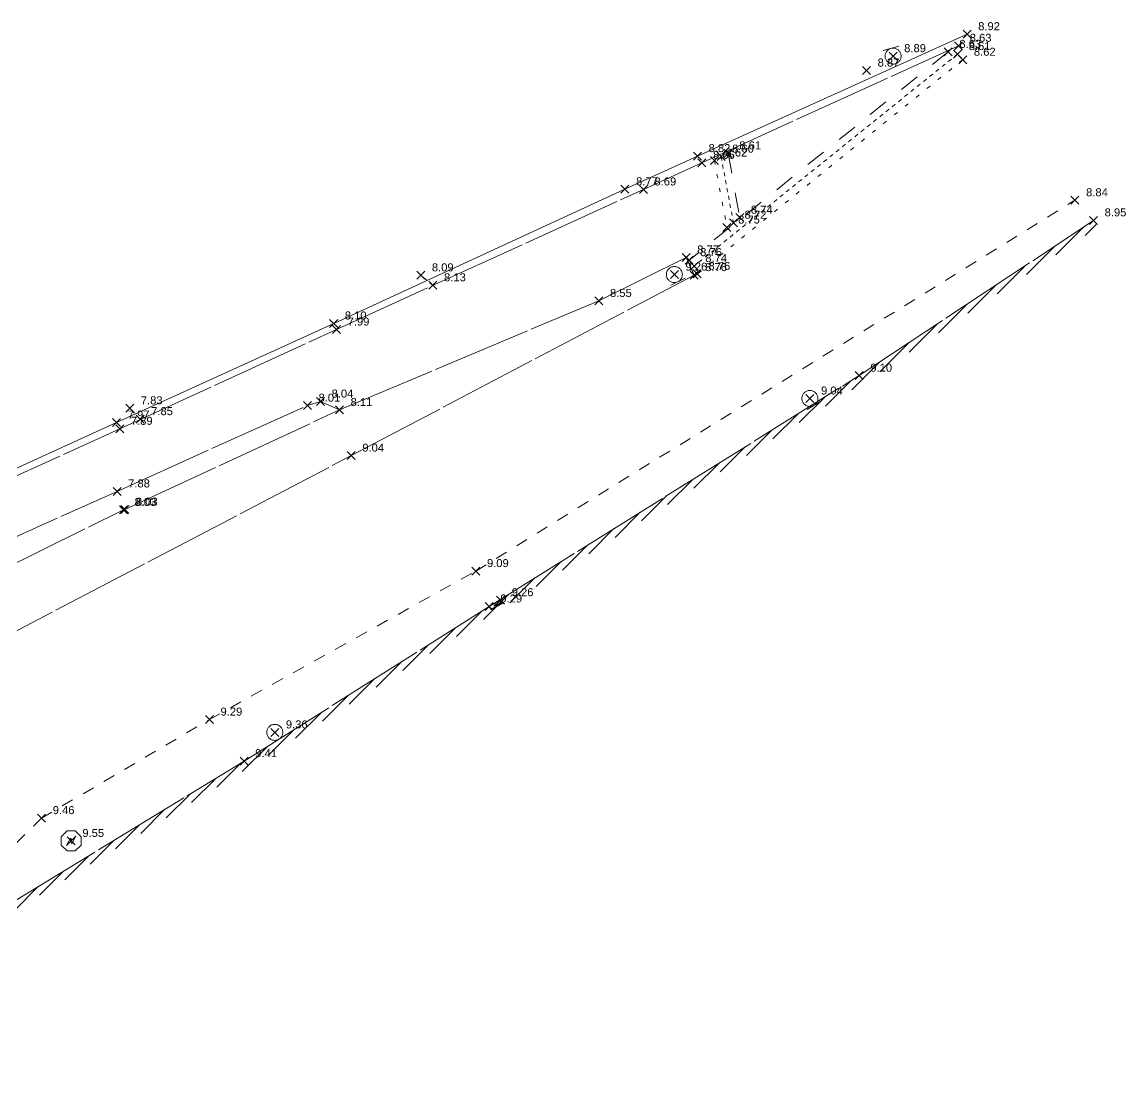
# Model space of a CAD drawing. Header units: metres. Extents: x 1232176 to 1232774, y 7198915 to 7199601.
# Drawn here: x 1232746.84 to 1232774.43, y 7199574.37 to 7199600.57 of the extents above; entities that cross this region are included whole.
import ezdxf

# ---------------------------------------------------------------- set-up
doc = ezdxf.new("R2010")
doc.units = ezdxf.units.M
doc.header["$PDMODE"] = 3
doc.header["$PDSIZE"] = 0.1
for name, pattern in [('LL_0824', [0.35, 0.1, -0.25]), ('LL_0827', [0.2, 0.1, -0.1]), ('LL_0829', [0.6, 0.3, -0.3]), ('ML_0862', [1, 0.5, -0.5]), ('SL_1144', [2.5, 2.5, 0]), ('SL_1146', [2.5, 2.5, 0]), ('Socle_Continu', [2.5, 2.5, 0])]:
    doc.linetypes.add(name, pattern=pattern)
for name, color, linetype, lineweight in [('CLOTH_SCS', 212, 'Socle_Continu', 13), ('CLOTU_SCS', 212, 'Socle_Continu', 13), ('ELECT_SCS', 1, 'Socle_Continu', 13), ('MARQU_SCS', 7, 'Socle_Continu', 13), ('MOBUR_SCS', 251, 'Socle_Continu', 13), ('SIGNV_SCS', 20, 'Socle_Continu', 13), ('SIGTA_SCI', 7, 'Socle_Continu', 13), ('SIGTO_SCI', 255, 'Socle_Continu', 13), ('VOIRI_SCS', 7, 'Socle_Continu', 13)]:
    doc.layers.add(name, color=color, linetype=linetype, lineweight=lineweight)
doc.styles.get("Standard").update_dxf_attribs({"font": 'arial.ttf'})
doc.styles.add('Style_1', font='WINGDNG2.TTF')
doc.linetypes.add('NL_0902', pattern='A,0,["U",Style_1,S=0.127,R=0,X=-0.105,Y=-0.085],1', length=1)

# ---------------------------------------------------------------- blocks, each defined once
blk = doc.blocks.new('YP_1521')
at = {"layer": 'SIGTO_SCI', "color": 7, "linetype": 'Socle_Continu'}
blk.add_point((0, 0), dxfattribs=at)
at = {"layer": 'SIGTA_SCI', "linetype": 'Socle_Continu'}
blk.add_attdef('ALT', (0.278, 0.099), '', height=0.2, dxfattribs=at)
at = {"layer": 'SIGTA_SCI', "linetype": 'Socle_Continu', "flags": 9}
blk.add_attdef('CALQUE_ALT', (1.69, -1.18), '', height=0.2, dxfattribs=at)
at = {"layer": 'SIGTO_SCI', "linetype": 'Socle_Continu', "flags": 9}
for tag, p in [('ID', (1.69, 0.105)), ('NATURE', (1.69, -0.216)), ('FAMILLE', (1.69, -0.538)), ('CALQUE', (1.69, -0.859)), ('PCRS', (1.69, -1.823))]:
    blk.add_attdef(tag, p, '', height=0.2, dxfattribs=at)
blk = doc.blocks.new('HP_0569')
at = {"layer": 'SIGNV_SCS', "linetype": 'Socle_Continu'}
blk.add_line((-0.2, -0.2), (0.2, -0.2), dxfattribs=at)
blk.add_circle((0, 0), 0.2, dxfattribs=at)
at = {"layer": 'SIGNV_SCS', "linetype": 'Socle_Continu', "flags": 9}
for tag, p in [('ID', (0.713, 0.595)), ('NATURE', (0.713, 0.273)), ('FAMILLE', (0.713, -0.048)), ('CALQUE', (0.713, -0.369)), ('PCRS', (0.713, -0.69))]:
    blk.add_attdef(tag, p, '', height=0.2, dxfattribs=at)
blk = doc.blocks.new('FP_0401')
at = {"layer": 'ELECT_SCS', "linetype": 'Socle_Continu', "flags": 128}
blk.add_lwpolyline([(-0.25, -0.102), (-0.25, 0.102), (-0.102, 0.25), (0.102, 0.25), (0.25, 0.102), (0.25, -0.102), (0.102, -0.25), (-0.102, -0.25)], close=True, dxfattribs=at)
blk.add_lwpolyline([(-0.119, -0.115), (-0.014, 0.066), (0.015, 0.019), (0.115, 0.117), (0.012, -0.071), (-0.016, -0.017), (-0.119, -0.115)], dxfattribs=at)
at = {"layer": 'ELECT_SCS', "linetype": 'Socle_Continu', "flags": 9}
for tag, p in [('ID', (0.777, 0.549)), ('NATURE', (0.777, 0.228)), ('FAMILLE', (0.777, -0.094)), ('CALQUE', (0.777, -0.415)), ('PCRS', (0.777, -0.736))]:
    blk.add_attdef(tag, p, '', height=0.2, dxfattribs=at)
blk = doc.blocks.new('FP_0406')
at = {"layer": 'ELECT_SCS', "linetype": 'Socle_Continu'}
blk.add_hatch(color=256, dxfattribs=at).paths.add_polyline_path([(0, 0), (0, 0.286), (1, 0.286), (0.1, 0.229)])
at = {"layer": 'ELECT_SCS', "linetype": 'Socle_Continu', "flags": 128}
blk.add_lwpolyline([(0, 0.286), (0, 0), (1, 0), (1, 0.286)], close=True, dxfattribs=at)
at = {"layer": 'ELECT_SCS', "linetype": 'Socle_Continu'}
blk.add_lwpolyline([(0, 0), (0, 0.286), (1, 0.286), (0.1, 0.229)], close=True, dxfattribs=at)
at = {"layer": 'ELECT_SCS', "linetype": 'Socle_Continu', "flags": 128}
blk.add_lwpolyline([(0.689, 0.161), (0.466, 0.074), (0.473, 0.136), (0.314, 0.12), (0.54, 0.215), (0.526, 0.147), (0.689, 0.161)], dxfattribs=at)
at = {"layer": 'ELECT_SCS', "linetype": 'Socle_Continu', "flags": 9}
for tag, p in [('ID', (1.244, 0.678)), ('NATURE', (1.244, 0.357)), ('FAMILLE', (1.244, 0.035)), ('CALQUE', (1.244, -0.286)), ('PCRS', (1.244, -0.607))]:
    blk.add_attdef(tag, p, '', height=0.2, dxfattribs=at)

msp = doc.modelspace()

# ---------------------------------------------------------------- hatches: boundary and pattern name
at = {"layer": 'CLOTH_SCS', "linetype": 'Socle_Continu'}
h = msp.add_hatch(dxfattribs=at)
h.set_pattern_fill('SL_1144', color=256, pattern_type=2)
h.set_pattern_definition([(45, (0, 0), (-0.1237436867076, 0.1237436867076), [])])
h.paths.add_polyline_path([(1232767.874, 7199591.57), (1232773.731, 7199595.452), (1232773.621, 7199595.619), (1232767.766, 7199591.738), (1232758.519, 7199585.972), (1232752.393, 7199582.107), (1232744.31, 7199577.18), (1232744.414, 7199577.01), (1232752.498, 7199581.937), (1232758.626, 7199585.803)])
h.paths.add_polyline_path([(1232758.677, 7199586.005), (1232758.633, 7199585.975), (1232758.682, 7199586.035), (1232758.69, 7199586.016), (1232758.733, 7199586.045), (1232758.683, 7199585.983)], flags=16)
h.paths.add_polyline_path([(1232758.803, 7199586.129), (1232758.847, 7199586.048), (1232758.564, 7199585.891), (1232758.81, 7199586.048)], flags=16)

# ---------------------------------------------------------------- linework, layer by layer
at = {"layer": 'CLOTU_SCS', "linetype": 'SL_1146'}
for points in [[(1232729.27, 7199581.721, 7.43), (1232729.365, 7199581.536, 7.46), (1232729.602, 7199581.464, 7.47), (1232738.411, 7199585.461, 7.65), (1232749.285, 7199590.411, 7.89), (1232754.702, 7199592.892, 7.99), (1232762.37, 7199596.393, 8.69), (1232763.834, 7199597.057, 8.66), (1232770.25, 7199599.982, 8.63)], [(1232724.371, 7199583.127, 11.15), (1232726.71, 7199577.538, 11.16), (1232727.117, 7199576.675, 11.02), (1232727.464, 7199576.167, 10.94), (1232727.871, 7199575.867, 10.84), (1232728.174, 7199575.741, 10.74), (1232728.441, 7199575.855, 10.69), (1232736.469, 7199580.104, 9.83), (1232743.077, 7199583.464, 9.45), (1232755.069, 7199589.739, 9.04), (1232763.638, 7199594.252, 8.76), (1232763.437, 7199594.693, 8.77), (1232761.258, 7199593.606, 8.55)], [(1232715.147, 7199574.365, 7.5), (1232722.509, 7199577.249, 7.5), (1232728.199, 7199579.66, 7.52), (1232730.697, 7199580.729, 7.52), (1232739.107, 7199584.409, 7.7), (1232743.068, 7199586.087, 7.82), (1232749.217, 7199588.846, 7.88), (1232753.974, 7199590.99, 8.01), (1232754.301, 7199591.092, 8.04), (1232754.776, 7199590.881, 8.11)]]:
    msp.add_polyline3d(points, dxfattribs=at)
at = {"layer": 'CLOTU_SCS', "linetype": 'SL_1144'}
for points in [[(1232744.31, 7199577.18, 9.56), (1232752.393, 7199582.107, 9.41), (1232758.519, 7199585.972, 9.29), (1232767.766, 7199591.738, 9.1), (1232773.621, 7199595.619, 8.95)], [(1232727.484, 7199578.205, 7.94), (1232728.608, 7199578.738, 7.95), (1232739.362, 7199583.646, 8), (1232743.838, 7199585.653, 8.05), (1232749.376, 7199588.383, 8.03), (1232749.411, 7199588.392, 8.03), (1232754.776, 7199590.881, 8.11), (1232761.258, 7199593.606, 8.55)]]:
    msp.add_polyline3d(points, dxfattribs=at)
at = {"layer": 'MARQU_SCS', "linetype": 'ML_0862'}
for points in [[(1232769.99, 7199599.83, 8.63), (1232763.513, 7199594.625, 8.76)], [(1232764.491, 7199597.293, 8.61), (1232764.78, 7199595.686, 8.74)]]:
    msp.add_polyline3d(points, dxfattribs=at)
at = {"layer": 'MOBUR_SCS', "linetype": 'NL_0902'}
msp.add_polyline3d([(1232729.513, 7199581.616, 7.55), (1232738.287, 7199585.578, 7.72), (1232749.206, 7199590.567, 7.97), (1232754.631, 7199593.043, 8.1), (1232761.911, 7199596.396, 8.77), (1232763.723, 7199597.225, 8.82), (1232770.46, 7199600.271, 8.92)], dxfattribs=at)
at = {"layer": 'VOIRI_SCS', "linetype": 'LL_0827'}
for points in [[(1232770.225, 7199599.775, 8.61), (1232763.64, 7199594.478, 8.74)], [(1232764.313, 7199597.211, 8.6), (1232764.622, 7199595.56, 8.72)], [(1232757.112, 7199593.998, 8.13), (1232756.807, 7199594.246, 8.09)], [(1232749.792, 7199590.653, 7.85), (1232749.534, 7199590.924, 7.83)]]:
    msp.add_polyline3d(points, dxfattribs=at)
at = {"layer": 'VOIRI_SCS', "linetype": 'LL_0824'}
for points in [[(1232770.352, 7199599.633, 8.62), (1232763.719, 7199594.28, 8.76)], [(1232764.145, 7199597.114, 8.62), (1232764.46, 7199595.44, 8.75)]]:
    msp.add_polyline3d(points, dxfattribs=at)
at = {"layer": 'VOIRI_SCS', "linetype": 'LL_0829'}
msp.add_polyline3d([(1232738.653, 7199575.107, 9.81), (1232738.589, 7199575.273, 9.86), (1232739.289, 7199575.789, 9.8), (1232739.65, 7199575.368, 9.74), (1232745.415, 7199578.797, 9.54), (1232747.332, 7199580.683, 9.46), (1232751.525, 7199583.146, 9.29), (1232758.185, 7199586.856, 9.09), (1232773.157, 7199596.121, 8.84)], dxfattribs=at)

# ---------------------------------------------------------------- block references
at = {"layer": 'ELECT_SCS', "linetype": 'Socle_Continu', "xscale": 0.323550785435374, "yscale": 0.323550785435374, "rotation": 208.8703923240664}
msp.add_blockref('FP_0406', (1232758.803, 7199586.129, 9.26), dxfattribs=at)
at = {"layer": 'ELECT_SCS', "linetype": 'Socle_Continu'}
msp.add_blockref('FP_0401', (1232748.072, 7199580.112, 9.55), dxfattribs=at)
at = {"layer": 'SIGNV_SCS', "linetype": 'Socle_Continu'}
for p, rotation in [((1232768.612, 7199599.722, 8.89), 195.029547095909), ((1232763.145, 7199594.264, 9.26), 26.49557135578461), ((1232766.532, 7199591.168, 9.04), 31.94554389564218), ((1232753.159, 7199582.825, 9.36), 32.24800109199228)]:
    msp.add_blockref('HP_0569', p, dxfattribs=dict(at, rotation=rotation))
at = {"layer": 'SIGTO_SCI', "linetype": 'Socle_Continu'}
ref = msp.add_blockref('YP_1521', (1232770.46, 7199600.271, 8.92), dxfattribs=at)
ref.add_attrib('ALT', '8.92', (1232770.738, 7199600.37, 8.92), dxfattribs={"layer": 'SIGTA_SCI', "linetype": 'Socle_Continu', "height": 0.2})
ref = msp.add_blockref('YP_1521', (1232769.99, 7199599.83, 8.63), dxfattribs=at)
ref.add_attrib('ALT', '8.63', (1232770.268, 7199599.929, 8.63), dxfattribs={"layer": 'SIGTA_SCI', "linetype": 'Socle_Continu', "height": 0.2})
ref = msp.add_blockref('YP_1521', (1232770.25, 7199599.982, 8.63), dxfattribs=at)
ref.add_attrib('ALT', '8.63', (1232770.528, 7199600.081, 8.63), dxfattribs={"layer": 'SIGTA_SCI', "linetype": 'Socle_Continu', "height": 0.2})
ref = msp.add_blockref('YP_1521', (1232768.612, 7199599.722, 8.89), dxfattribs=at)
ref.add_attrib('ALT', '8.89', (1232768.889, 7199599.821, 8.89), dxfattribs={"layer": 'SIGTA_SCI', "linetype": 'Socle_Continu', "height": 0.2})
ref = msp.add_blockref('YP_1521', (1232770.225, 7199599.775, 8.61), dxfattribs=at)
ref.add_attrib('ALT', '8.61', (1232770.503, 7199599.874, 8.61), dxfattribs={"layer": 'SIGTA_SCI', "linetype": 'Socle_Continu', "height": 0.2})
ref = msp.add_blockref('YP_1521', (1232770.352, 7199599.633, 8.62), dxfattribs=at)
ref.add_attrib('ALT', '8.62', (1232770.63, 7199599.732, 8.62), dxfattribs={"layer": 'SIGTA_SCI', "linetype": 'Socle_Continu', "height": 0.2})
ref = msp.add_blockref('YP_1521', (1232767.947, 7199599.364, 8.87), dxfattribs=at)
ref.add_attrib('ALT', '8.87', (1232768.225, 7199599.463, 8.87), dxfattribs={"layer": 'SIGTA_SCI', "linetype": 'Socle_Continu', "height": 0.2})
ref = msp.add_blockref('YP_1521', (1232763.723, 7199597.225, 8.82), dxfattribs=at)
ref.add_attrib('ALT', '8.82', (1232764.001, 7199597.324, 8.82), dxfattribs={"layer": 'SIGTA_SCI', "linetype": 'Socle_Continu', "height": 0.2})
ref = msp.add_blockref('YP_1521', (1232764.145, 7199597.114, 8.62), dxfattribs=at)
ref.add_attrib('ALT', '8.62', (1232764.423, 7199597.213, 8.62), dxfattribs={"layer": 'SIGTA_SCI', "linetype": 'Socle_Continu', "height": 0.2})
ref = msp.add_blockref('YP_1521', (1232764.313, 7199597.211, 8.6), dxfattribs=at)
ref.add_attrib('ALT', '8.60', (1232764.59, 7199597.31, 8.6), dxfattribs={"layer": 'SIGTA_SCI', "linetype": 'Socle_Continu', "height": 0.2})
ref = msp.add_blockref('YP_1521', (1232764.491, 7199597.293, 8.61), dxfattribs=at)
ref.add_attrib('ALT', '8.61', (1232764.769, 7199597.392, 8.61), dxfattribs={"layer": 'SIGTA_SCI', "linetype": 'Socle_Continu', "height": 0.2})
ref = msp.add_blockref('YP_1521', (1232763.834, 7199597.057, 8.66), dxfattribs=at)
ref.add_attrib('ALT', '8.66', (1232764.112, 7199597.156, 8.66), dxfattribs={"layer": 'SIGTA_SCI', "linetype": 'Socle_Continu', "height": 0.2})
ref = msp.add_blockref('YP_1521', (1232761.911, 7199596.396, 8.77), dxfattribs=at)
ref.add_attrib('ALT', '8.77', (1232762.189, 7199596.495, 8.77), dxfattribs={"layer": 'SIGTA_SCI', "linetype": 'Socle_Continu', "height": 0.2})
ref = msp.add_blockref('YP_1521', (1232762.37, 7199596.393, 8.69), dxfattribs=at)
ref.add_attrib('ALT', '8.69', (1232762.648, 7199596.491, 8.69), dxfattribs={"layer": 'SIGTA_SCI', "linetype": 'Socle_Continu', "height": 0.2})
ref = msp.add_blockref('YP_1521', (1232773.157, 7199596.121, 8.84), dxfattribs=at)
ref.add_attrib('ALT', '8.84', (1232773.435, 7199596.22, 8.84), dxfattribs={"layer": 'SIGTA_SCI', "linetype": 'Socle_Continu', "height": 0.2})
ref = msp.add_blockref('YP_1521', (1232764.46, 7199595.44, 8.75), dxfattribs=at)
ref.add_attrib('ALT', '8.75', (1232764.738, 7199595.539, 8.75), dxfattribs={"layer": 'SIGTA_SCI', "linetype": 'Socle_Continu', "height": 0.2})
ref = msp.add_blockref('YP_1521', (1232764.622, 7199595.56, 8.72), dxfattribs=at)
ref.add_attrib('ALT', '8.72', (1232764.9, 7199595.659, 8.72), dxfattribs={"layer": 'SIGTA_SCI', "linetype": 'Socle_Continu', "height": 0.2})
ref = msp.add_blockref('YP_1521', (1232764.78, 7199595.686, 8.74), dxfattribs=at)
ref.add_attrib('ALT', '8.74', (1232765.058, 7199595.785, 8.74), dxfattribs={"layer": 'SIGTA_SCI', "linetype": 'Socle_Continu', "height": 0.2})
ref = msp.add_blockref('YP_1521', (1232773.621, 7199595.619, 8.95), dxfattribs=at)
ref.add_attrib('ALT', '8.95', (1232773.898, 7199595.718, 8.95), dxfattribs={"layer": 'SIGTA_SCI', "linetype": 'Socle_Continu', "height": 0.2})
ref = msp.add_blockref('YP_1521', (1232763.437, 7199594.693, 8.77), dxfattribs=at)
ref.add_attrib('ALT', '8.77', (1232763.715, 7199594.791, 8.77), dxfattribs={"layer": 'SIGTA_SCI', "linetype": 'Socle_Continu', "height": 0.2})
ref = msp.add_blockref('YP_1521', (1232763.513, 7199594.625, 8.76), dxfattribs=at)
ref.add_attrib('ALT', '8.76', (1232763.791, 7199594.724, 8.76), dxfattribs={"layer": 'SIGTA_SCI', "linetype": 'Socle_Continu', "height": 0.2})
ref = msp.add_blockref('YP_1521', (1232763.64, 7199594.478, 8.74), dxfattribs=at)
ref.add_attrib('ALT', '8.74', (1232763.918, 7199594.577, 8.74), dxfattribs={"layer": 'SIGTA_SCI', "linetype": 'Socle_Continu', "height": 0.2})
ref = msp.add_blockref('YP_1521', (1232756.807, 7199594.246, 8.09), dxfattribs=at)
ref.add_attrib('ALT', '8.09', (1232757.085, 7199594.344, 8.09), dxfattribs={"layer": 'SIGTA_SCI', "linetype": 'Socle_Continu', "height": 0.2})
ref = msp.add_blockref('YP_1521', (1232763.145, 7199594.264, 9.26), dxfattribs=at)
ref.add_attrib('ALT', '9.26', (1232763.423, 7199594.363, 9.26), dxfattribs={"layer": 'SIGTA_SCI', "linetype": 'Socle_Continu', "height": 0.2})
ref = msp.add_blockref('YP_1521', (1232763.638, 7199594.252, 8.76), dxfattribs=at)
ref.add_attrib('ALT', '8.76', (1232763.916, 7199594.351, 8.76), dxfattribs={"layer": 'SIGTA_SCI', "linetype": 'Socle_Continu', "height": 0.2})
ref = msp.add_blockref('YP_1521', (1232763.719, 7199594.28, 8.76), dxfattribs=at)
ref.add_attrib('ALT', '8.76', (1232763.997, 7199594.379, 8.76), dxfattribs={"layer": 'SIGTA_SCI', "linetype": 'Socle_Continu', "height": 0.2})
ref = msp.add_blockref('YP_1521', (1232757.112, 7199593.998, 8.13), dxfattribs=at)
ref.add_attrib('ALT', '8.13', (1232757.39, 7199594.096, 8.13), dxfattribs={"layer": 'SIGTA_SCI', "linetype": 'Socle_Continu', "height": 0.2})
ref = msp.add_blockref('YP_1521', (1232761.258, 7199593.606, 8.55), dxfattribs=at)
ref.add_attrib('ALT', '8.55', (1232761.536, 7199593.705, 8.55), dxfattribs={"layer": 'SIGTA_SCI', "linetype": 'Socle_Continu', "height": 0.2})
ref = msp.add_blockref('YP_1521', (1232754.631, 7199593.043, 8.1), dxfattribs=at)
ref.add_attrib('ALT', '8.10', (1232754.909, 7199593.142, 8.1), dxfattribs={"layer": 'SIGTA_SCI', "linetype": 'Socle_Continu', "height": 0.2})
ref = msp.add_blockref('YP_1521', (1232754.702, 7199592.892, 7.99), dxfattribs=at)
ref.add_attrib('ALT', '7.99', (1232754.98, 7199592.991, 7.99), dxfattribs={"layer": 'SIGTA_SCI', "linetype": 'Socle_Continu', "height": 0.2})
ref = msp.add_blockref('YP_1521', (1232767.766, 7199591.738, 9.1), dxfattribs=at)
ref.add_attrib('ALT', '9.10', (1232768.044, 7199591.837, 9.1), dxfattribs={"layer": 'SIGTA_SCI', "linetype": 'Socle_Continu', "height": 0.2})
ref = msp.add_blockref('YP_1521', (1232754.301, 7199591.092, 8.04), dxfattribs=at)
ref.add_attrib('ALT', '8.04', (1232754.579, 7199591.191, 8.04), dxfattribs={"layer": 'SIGTA_SCI', "linetype": 'Socle_Continu', "height": 0.2})
ref = msp.add_blockref('YP_1521', (1232766.532, 7199591.168, 9.04), dxfattribs=at)
ref.add_attrib('ALT', '9.04', (1232766.81, 7199591.267, 9.04), dxfattribs={"layer": 'SIGTA_SCI', "linetype": 'Socle_Continu', "height": 0.2})
ref = msp.add_blockref('YP_1521', (1232749.534, 7199590.924, 7.83), dxfattribs=at)
ref.add_attrib('ALT', '7.83', (1232749.812, 7199591.022, 7.83), dxfattribs={"layer": 'SIGTA_SCI', "linetype": 'Socle_Continu', "height": 0.2})
ref = msp.add_blockref('YP_1521', (1232753.974, 7199590.99, 8.01), dxfattribs=at)
ref.add_attrib('ALT', '8.01', (1232754.252, 7199591.089, 8.01), dxfattribs={"layer": 'SIGTA_SCI', "linetype": 'Socle_Continu', "height": 0.2})
ref = msp.add_blockref('YP_1521', (1232754.776, 7199590.881, 8.11), dxfattribs=at)
ref.add_attrib('ALT', '8.11', (1232755.054, 7199590.98, 8.11), dxfattribs={"layer": 'SIGTA_SCI', "linetype": 'Socle_Continu', "height": 0.2})
ref = msp.add_blockref('YP_1521', (1232749.206, 7199590.567, 7.97), dxfattribs=at)
ref.add_attrib('ALT', '7.97', (1232749.484, 7199590.665, 7.97), dxfattribs={"layer": 'SIGTA_SCI', "linetype": 'Socle_Continu', "height": 0.2})
ref = msp.add_blockref('YP_1521', (1232749.792, 7199590.653, 7.85), dxfattribs=at)
ref.add_attrib('ALT', '7.85', (1232750.07, 7199590.751, 7.85), dxfattribs={"layer": 'SIGTA_SCI', "linetype": 'Socle_Continu', "height": 0.2})
ref = msp.add_blockref('YP_1521', (1232749.285, 7199590.411, 7.89), dxfattribs=at)
ref.add_attrib('ALT', '7.89', (1232749.563, 7199590.51, 7.89), dxfattribs={"layer": 'SIGTA_SCI', "linetype": 'Socle_Continu', "height": 0.2})
ref = msp.add_blockref('YP_1521', (1232755.069, 7199589.739, 9.04), dxfattribs=at)
ref.add_attrib('ALT', '9.04', (1232755.347, 7199589.838, 9.04), dxfattribs={"layer": 'SIGTA_SCI', "linetype": 'Socle_Continu', "height": 0.2})
ref = msp.add_blockref('YP_1521', (1232749.217, 7199588.846, 7.88), dxfattribs=at)
ref.add_attrib('ALT', '7.88', (1232749.495, 7199588.945, 7.88), dxfattribs={"layer": 'SIGTA_SCI', "linetype": 'Socle_Continu', "height": 0.2})
ref = msp.add_blockref('YP_1521', (1232749.376, 7199588.383, 8.03), dxfattribs=at)
ref.add_attrib('ALT', '8.03', (1232749.654, 7199588.482, 8.03), dxfattribs={"layer": 'SIGTA_SCI', "linetype": 'Socle_Continu', "height": 0.2})
ref = msp.add_blockref('YP_1521', (1232749.411, 7199588.392, 8.03), dxfattribs=at)
ref.add_attrib('ALT', '8.03', (1232749.689, 7199588.491, 8.03), dxfattribs={"layer": 'SIGTA_SCI', "linetype": 'Socle_Continu', "height": 0.2})
ref = msp.add_blockref('YP_1521', (1232758.185, 7199586.856, 9.09), dxfattribs=at)
ref.add_attrib('ALT', '9.09', (1232758.463, 7199586.955, 9.09), dxfattribs={"layer": 'SIGTA_SCI', "linetype": 'Socle_Continu', "height": 0.2})
ref = msp.add_blockref('YP_1521', (1232758.803, 7199586.129, 9.26), dxfattribs=at)
ref.add_attrib('ALT', '9.26', (1232759.081, 7199586.227, 9.26), dxfattribs={"layer": 'SIGTA_SCI', "linetype": 'Socle_Continu', "height": 0.2})
ref = msp.add_blockref('YP_1521', (1232758.519, 7199585.972, 9.29), dxfattribs=at)
ref.add_attrib('ALT', '9.29', (1232758.797, 7199586.071, 9.29), dxfattribs={"layer": 'SIGTA_SCI', "linetype": 'Socle_Continu', "height": 0.2})
ref = msp.add_blockref('YP_1521', (1232751.525, 7199583.146, 9.29), dxfattribs=at)
ref.add_attrib('ALT', '9.29', (1232751.803, 7199583.244, 9.29), dxfattribs={"layer": 'SIGTA_SCI', "linetype": 'Socle_Continu', "height": 0.2})
ref = msp.add_blockref('YP_1521', (1232753.159, 7199582.825, 9.36), dxfattribs=at)
ref.add_attrib('ALT', '9.36', (1232753.437, 7199582.924, 9.36), dxfattribs={"layer": 'SIGTA_SCI', "linetype": 'Socle_Continu', "height": 0.2})
ref = msp.add_blockref('YP_1521', (1232752.393, 7199582.107, 9.41), dxfattribs=at)
ref.add_attrib('ALT', '9.41', (1232752.671, 7199582.206, 9.41), dxfattribs={"layer": 'SIGTA_SCI', "linetype": 'Socle_Continu', "height": 0.2})
ref = msp.add_blockref('YP_1521', (1232747.332, 7199580.683, 9.46), dxfattribs=at)
ref.add_attrib('ALT', '9.46', (1232747.61, 7199580.782, 9.46), dxfattribs={"layer": 'SIGTA_SCI', "linetype": 'Socle_Continu', "height": 0.2})
ref = msp.add_blockref('YP_1521', (1232748.072, 7199580.112, 9.55), dxfattribs=at)
ref.add_attrib('ALT', '9.55', (1232748.35, 7199580.211, 9.55), dxfattribs={"layer": 'SIGTA_SCI', "linetype": 'Socle_Continu', "height": 0.2})

doc.saveas('drawing.dxf')
